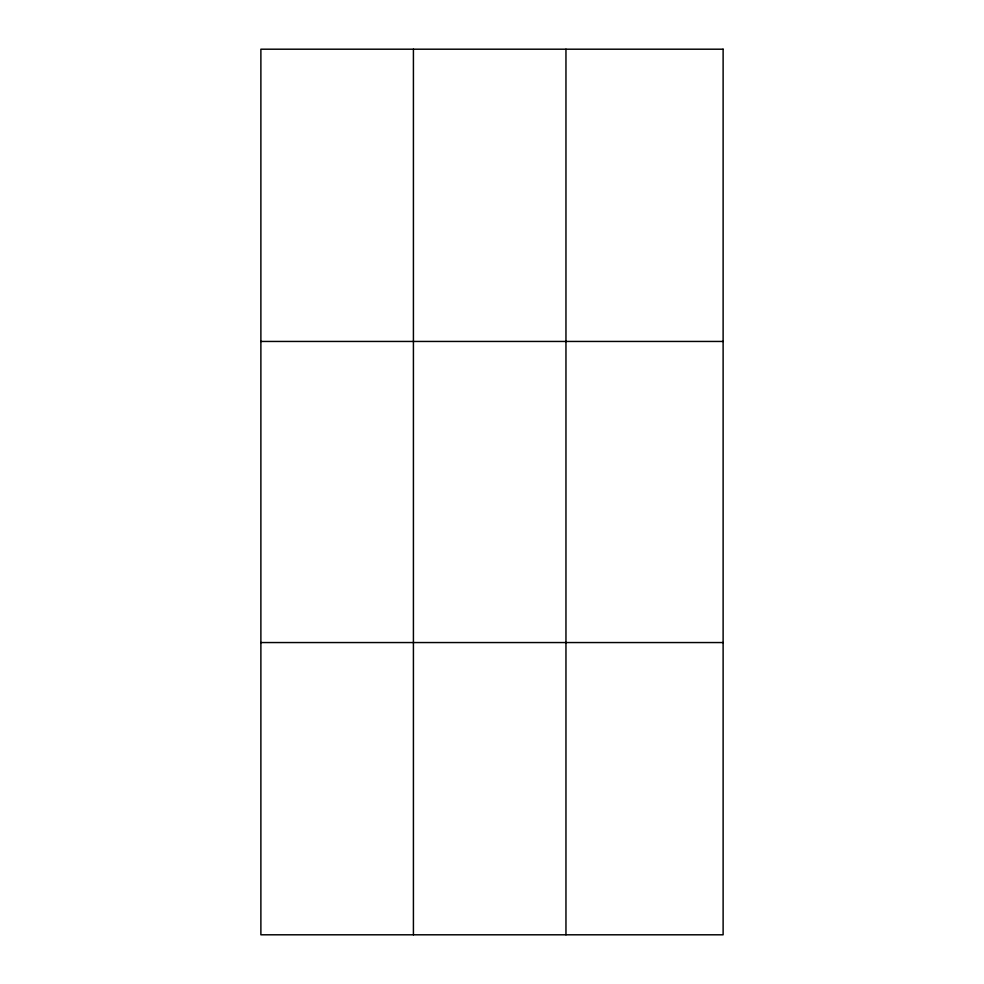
<?xml version="1.0" encoding="UTF-8"?>
<svg xmlns="http://www.w3.org/2000/svg" width="984" height="984" viewBox="0 0 984 984"><rect width="100%" height="100%" fill="white"/><g stroke="black" fill="none" stroke-linecap="round" stroke-linejoin="round"><path stroke-width="1.48" d="M413.415 49.2L413.415 934.8M565.96 49.2L565.96 934.8M260.883 341.448L723.117 341.448M260.883 642.552L723.117 642.552M723.117 49.2L723.117 934.8L260.883 934.8L260.883 49.2L723.117 49.2"/></g></svg>
